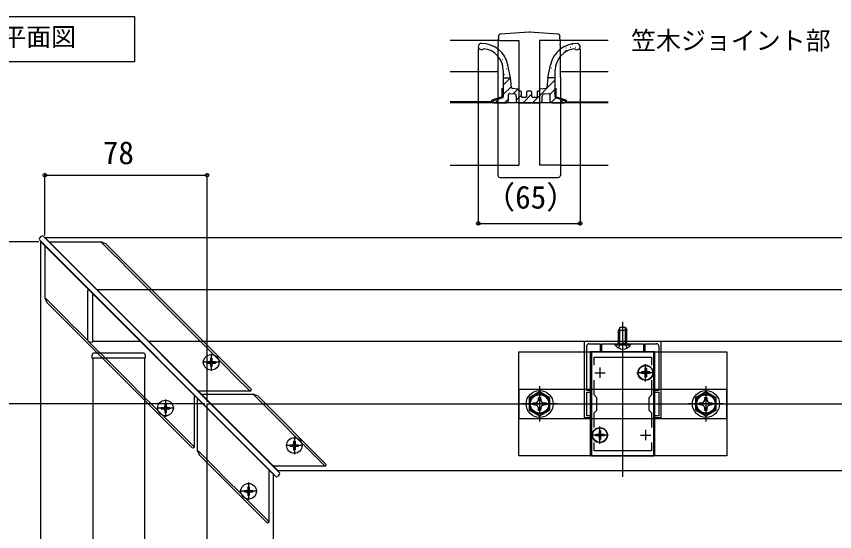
# Model space of a CAD drawing. Units: millimetres, scale not verified. Extents: x -875 to 875, y -1300 to 1292.
# Drawn here: x -31.7 to 361.9, y 417.7 to 665.5 of the extents above; entities that cross this region are included whole.
import ezdxf
from ezdxf.enums import TextEntityAlignment as Align

# ---------------------------------------------------------------- set-up
doc = ezdxf.new("R2010")
doc.units = ezdxf.units.MM
doc.header["$LTSCALE"] = 8
for name, color, linetype in [('0-1_USER1', 3, 'Continuous'), ('0-2_YKK_11', 7, 'Continuous'), ('0-3_YKK_12', 2, 'Continuous'), ('0-4_YKK_13', 4, 'Continuous'), ('0-5_YKK_D', 6, 'Continuous'), ('0-7_YSS_K', 3, 'Continuous')]:
    doc.layers.add(name, color=color, linetype=linetype)
doc.styles.add('ＭＳ ゴシック', font='')
doc.styles.get('ＭＳ ゴシック').set_extended_font_data('MS Gothic')

msp = doc.modelspace()

# ---------------------------------------------------------------- linework, layer by layer
at = {"layer": '0-1_USER1'}
msp.add_lwpolyline([(-64.95, 651.521), (-64.95, 665.521), (25.101, 665.521), (25.101, 643.639), (-64.95, 643.639)], close=True, dxfattribs=at)
at = {"layer": '0-2_YKK_11'}
for p, q in [((249, 496.653), (249, 491.653)), ((271, 496.653), (271, 491.653)), ((246.5, 494.153), (251.5, 494.153)), ((268.5, 494.153), (273.5, 494.153)), ((249, 466.653), (249, 461.653)), ((271, 466.653), (271, 461.653)), ((246.5, 464.153), (251.5, 464.153)), ((268.5, 464.153), (273.5, 464.153))]:
    msp.add_line(p, q, dxfattribs=at)
for points in [[(278.5, 509.153), (241.5, 509.153), (241.5, 472.653), (244.7, 472.653), (244.7, 473.453), (242.7, 473.453), (242.7, 478.695), (242.58, 478.878), (242.58, 479.428), (242.7, 479.611), (242.7, 484.853), (244.7, 484.853), (244.7, 485.653), (242.7, 485.653), (242.7, 507.053)], [(243.7, 508.053), (249.2, 508.053), (249.2, 504.153), (250, 504.153), (250, 508.053), (259.542, 508.053), (259.725, 508.173), (260.275, 508.173), (260.458, 508.053), (270, 508.053), (270, 504.153), (270.8, 504.153), (270.8, 508.053), (276.3, 508.053)], [(277.3, 507.053), (277.3, 485.653), (275.3, 485.653), (275.3, 484.853), (277.3, 484.853), (277.3, 479.611), (277.42, 479.428), (277.42, 478.878), (277.3, 478.695), (277.3, 473.453), (275.3, 473.453), (275.3, 472.653), (278.5, 472.653), (278.5, 509.153)], [(246.2, 497.786), (246.2, 501.653), (273.8, 501.653), (273.8, 497.786)], [(246.2, 467.786), (246.2, 474.853), (247.5, 476.153), (247.5, 482.153), (246.2, 483.453), (246.2, 490.52)], [(273.8, 490.52), (273.8, 483.453), (272.5, 482.153), (272.5, 476.153), (273.8, 474.853), (273.8, 467.786)], [(273.8, 460.52), (273.8, 456.653), (246.2, 456.653), (246.2, 460.52)]]:
    msp.add_lwpolyline(points, dxfattribs=at)
msp.add_lwpolyline([(245, 504.153), (245, 454.153), (275, 454.153), (275, 504.153)], close=True, dxfattribs=at)
for centre, start, end in [((243.7, 507.053), 90.00001, 179.99999), ((276.3, 507.053), 0.00001, 89.99999)]:
    msp.add_arc(centre, 1, start, end, dxfattribs=at)
at = {"layer": '0-3_YKK_12'}
for p, q in [((200.911, 653.991), (177, 653.991)), ((200.911, 653.991), (210, 653.991)), ((210, 653.991), (210, 593.991)), ((220, 653.991), (220, 593.991)), ((229.089, 653.991), (220, 653.991)), ((253, 653.991), (229.089, 653.991)), ((177, 638.991), (200.116, 638.991)), ((229.884, 638.991), (253, 638.991)), ((177, 593.991), (200, 593.991)), ((200, 593.991), (210, 593.991)), ((230, 593.991), (220, 593.991)), ((230, 593.991), (253, 593.991)), ((-18, 559.153), (94, 447.153)), ((-20, 84.153), (-20, 557.153)), ((-20, 557.153), (92, 445.153)), ((260, 444.153), (260, 514.153)), ((92, 84.153), (92, 445.153))]:
    msp.add_line(p, q, dxfattribs=at)
for points in [[(-18, 559.153), (445, 559.153), (457.5, 559.153)], [(28.232, 509.153), (5, 509.153), (5, 532.385)], [(6.768, 534.153), (455, 534.153), (455, 509.153), (31.768, 509.153)], [(94, 447.153), (445, 447.153), (457.5, 447.153)]]:
    msp.add_lwpolyline(points, dxfattribs=at)
msp.add_lwpolyline([(30, 501.153), (5, 501.153), (5, 104.153), (30, 104.153)], close=True, dxfattribs=at)
at = {"layer": '0-4_YKK_13'}
for p, q in [((201.234, 657.096), (214.9, 658.007)), ((215.1, 658.007), (228.766, 657.096)), ((200.282, 655.826), (200.212, 654.683)), ((229.788, 654.683), (229.718, 655.826)), ((191.491, 650.038), (191.501, 650.041)), ((191.743, 650.791), (191.793, 650.791)), ((193.168, 652.166), (193.218, 652.166)), ((194.611, 651.143), (194.621, 651.146)), ((194.783, 650.791), (194.833, 650.791)), ((197.823, 650.791), (197.873, 650.791)), ((198.292, 650.025), (198.375, 650.081)), ((200.07, 652.361), (200, 651.214)), ((200, 636.22), (200, 651.214)), ((230, 651.214), (229.93, 652.361)), ((230, 636.22), (230, 651.214)), ((232.691, 650.422), (232.7, 650.426)), ((234.303, 650.791), (234.353, 650.791)), ((234.867, 650.727), (234.95, 650.782)), ((235.728, 652.166), (235.778, 652.166)), ((235.811, 651.527), (235.821, 651.531)), ((237.343, 650.791), (237.393, 650.791)), ((238.768, 652.166), (238.818, 652.166)), ((196.208, 649.176), (196.258, 649.176)), ((198.001, 649.502), (198.01, 649.505)), ((199.248, 649.176), (199.298, 649.176)), ((200.863, 647.801), (200.913, 647.801)), ((201.767, 647.994), (201.776, 647.998)), ((202.288, 646.186), (202.338, 646.186)), ((227.804, 645.851), (227.813, 645.854)), ((228.223, 647.801), (228.273, 647.801)), ((229.648, 649.176), (229.698, 649.176)), ((229.648, 646.186), (229.698, 646.186)), ((229.948, 649.451), (229.957, 649.454)), ((231.263, 647.801), (231.313, 647.801)), ((232.178, 648.947), (232.261, 649.002)), ((232.688, 649.176), (232.738, 649.176)), ((202.21, 644.783), (202.293, 644.838)), ((202.288, 643.196), (202.338, 643.196)), ((202.366, 645.366), (202.375, 645.369)), ((203.342, 642.87), (203.351, 642.874)), ((203.903, 644.811), (203.904, 644.811)), ((203.903, 641.821), (203.953, 641.821)), ((204.015, 642.06), (204.098, 642.115)), ((206.011, 635.991), (204.74, 642.197)), ((223.989, 635.991), (225.26, 642.197)), ((225.183, 641.821), (225.233, 641.821)), ((225.66, 642.251), (225.669, 642.254)), ((226.49, 645.183), (226.574, 645.238)), ((226.608, 643.196), (226.658, 643.196)), ((228.223, 644.811), (228.273, 644.811)), ((203.903, 638.831), (203.953, 638.831)), ((203.988, 640.258), (203.997, 640.261)), ((225.183, 638.831), (225.233, 638.831)), ((225.606, 640.68), (225.689, 640.735)), ((226.258, 639.622), (226.268, 639.625)), ((226.608, 640.206), (226.658, 640.206)), ((200, 636.22), (200, 636.133)), ((200, 636.131), (200, 636.133)), ((200, 635.961), (200, 636.131)), ((200, 589.044), (200, 635.961)), ((202.5, 635.991), (206.011, 635.991)), ((202.5, 632.417), (206.016, 635.933)), ((203.13, 637.557), (203.214, 637.612)), ((204.586, 637.629), (204.596, 637.633)), ((205.328, 637.216), (205.378, 637.216)), ((206.461, 631.297), (206.011, 635.991)), ((216.524, 623.991), (227.5, 634.967)), ((223.989, 635.991), (223.539, 631.297)), ((223.985, 635.942), (224.034, 635.991)), ((227.5, 635.991), (223.989, 635.991)), ((224.114, 636.021), (224.124, 636.025)), ((224.722, 636.177), (224.805, 636.232)), ((226.608, 637.216), (226.658, 637.216)), ((227.234, 637.126), (227.244, 637.13)), ((230, 636.22), (230, 636.133)), ((230, 636.133), (230, 636.131)), ((230, 636.131), (230, 635.961)), ((230, 635.961), (230, 589.044)), ((202, 626.853), (202, 630.991)), ((202.5, 627.927), (206.409, 631.837)), ((209.734, 630.522), (206.902, 630.848)), ((207.335, 628.272), (209.6, 630.537)), ((210, 629.791), (210, 630.224)), ((220, 630.224), (220, 629.791)), ((223.098, 630.848), (220.266, 630.522)), ((225, 627.977), (227.5, 630.477)), ((228, 626.853), (228, 630.991)), ((202, 626.853), (197, 625.216)), ((202.156, 626.378), (197.844, 624.966)), ((202.5, 627.971), (202.5, 626.853)), ((203.054, 623.991), (205, 625.937)), ((205, 624.991), (205, 627.973)), ((205.555, 628.469), (207.86, 628.213)), ((208.75, 625.197), (211.25, 627.697)), ((208.75, 627.219), (208.75, 624.991)), ((210.95, 629.491), (210.3, 629.491)), ((211.25, 626.991), (211.25, 629.191)), ((213.25, 626.491), (211.75, 626.491)), ((212.034, 623.991), (216.25, 628.207)), ((213.75, 628.991), (213.75, 626.991)), ((215.75, 629.491), (214.25, 629.491)), ((216.25, 626.991), (216.25, 628.991)), ((218.25, 626.491), (216.75, 626.491)), ((218.75, 629.191), (218.75, 626.991)), ((219.7, 629.491), (219.05, 629.491)), ((221.25, 624.991), (221.25, 627.219)), ((222.14, 628.213), (224.445, 628.469)), ((225, 627.973), (225, 624.991)), ((225.592, 624.078), (227.88, 626.367)), ((227.5, 626.853), (227.5, 627.971)), ((232.156, 624.966), (227.844, 626.378)), ((228, 626.853), (233, 625.216)), ((197, 624.491), (177, 624.491)), ((197, 624.491), (197, 625.216)), ((198, 623.991), (204, 623.991)), ((198.564, 623.991), (200.364, 625.791)), ((209.75, 623.991), (220.25, 623.991)), ((226, 623.991), (232, 623.991)), ((229.995, 623.991), (231.262, 625.259)), ((233, 624.491), (233, 625.216)), ((233, 624.491), (253, 624.491)), ((200.996, 588.044), (214.963, 587.987)), ((214.952, 588), (215.048, 588)), ((215.037, 587.987), (229.004, 588.044)), ((-20.646, 558.739), (-19.586, 559.8)), ((-18.879, 559.8), (-17.114, 558.035)), ((-18.882, 556.267), (-20.646, 558.032)), ((91.521, 445.865), (-18.882, 556.267)), ((-17.114, 558.035), (93.289, 447.632)), ((9.484, 556.953), (-16.032, 556.953)), ((9.579, 556.914), (9.484, 556.953)), ((9.579, 556.914), (11.191, 556.246)), ((81.325, 486.112), (11.191, 556.246)), ((2.5, 533.36), (2.5, 533.06)), ((2.5, 533.06), (2.5, 510.246)), ((5, 508.853), (5, 532.385)), ((-17.761, 529.575), (-17.093, 527.962)), ((53.041, 457.828), (-17.093, 527.962)), ((258.7, 516.053), (258, 514.653)), ((258.654, 508.053), (258.654, 515.962)), ((258.7, 516.053), (261.3, 516.053)), ((260, 503.053), (260, 518.553)), ((261.3, 516.053), (262, 514.653)), ((261.346, 508.053), (261.346, 515.962)), ((262, 508.053), (262, 514.653)), ((2.5, 510.246), (2.5, 509.947)), ((3.439, 508.949), (5, 508.853)), ((256.25, 507.544), (256.25, 508.053)), ((256.25, 508.053), (263.75, 508.053)), ((275.5, 504.153), (244.5, 504.153)), ((275.5, 454.153), (275.5, 504.153)), ((4.7, 501.153), (4.795, 502.714)), ((30.3, 501.153), (4.7, 501.153)), ((5.794, 503.653), (6.093, 503.653)), ((6.093, 503.653), (28.907, 503.653)), ((28.907, 503.653), (29.206, 503.653)), ((30.205, 502.714), (30.3, 501.153)), ((61.65, 501.203), (62.35, 501.203)), ((61.65, 501.203), (61.65, 500.003)), ((62, 503.303), (62, 495.003)), ((62.35, 501.203), (62.35, 500.003)), ((66.15, 499.153), (57.85, 499.153)), ((59.95, 499.503), (59.95, 498.803)), ((59.95, 499.503), (61.15, 499.503)), ((59.95, 498.803), (61.15, 498.803)), ((61.65, 498.303), (61.65, 497.103)), ((61.65, 497.103), (62.35, 497.103)), ((62.35, 498.303), (62.35, 497.103)), ((62.85, 499.503), (64.05, 499.503)), ((62.85, 498.803), (64.05, 498.803)), ((64.05, 499.503), (64.05, 498.803)), ((271.35, 496.203), (270.65, 496.203)), ((270.65, 496.203), (270.65, 495.003)), ((271, 490.003), (271, 498.303)), ((271.35, 496.203), (271.35, 495.003)), ((275.15, 494.153), (266.85, 494.153)), ((268.95, 494.503), (268.95, 493.803)), ((270.15, 494.503), (268.95, 494.503)), ((270.15, 493.803), (268.95, 493.803)), ((270.65, 493.303), (270.65, 492.103)), ((271.35, 492.103), (270.65, 492.103)), ((271.35, 493.303), (271.35, 492.103)), ((273.05, 494.503), (271.85, 494.503)), ((273.05, 493.803), (271.85, 493.803)), ((273.05, 494.503), (273.05, 493.803)), ((56.243, 485.403), (81.035, 485.403)), ((81.043, 485.42), (81.325, 486.112)), ((220, 487.653), (220, 470.653)), ((300, 487.653), (300, 470.653)), ((40, 481.303), (40, 473.003)), ((53.751, 482.911), (53.751, 458.118)), ((55.45, 456.418), (55.45, 481.935)), ((82.735, 483.703), (57.218, 483.703)), ((82.846, 483.657), (84.445, 482.993)), ((117.377, 450.06), (84.445, 482.993)), ((219.477, 481.007), (219.499, 482.253)), ((299.477, 481.007), (299.499, 482.253)), ((44.15, 477.153), (35.85, 477.153)), ((37.95, 477.503), (37.95, 476.803)), ((37.95, 477.503), (39.15, 477.503)), ((37.95, 476.803), (39.15, 476.803)), ((39.65, 479.203), (40.35, 479.203)), ((39.65, 479.203), (39.65, 478.003)), ((40.35, 479.203), (40.35, 478.003)), ((40.85, 477.503), (42.05, 477.503)), ((40.85, 476.803), (42.05, 476.803)), ((42.05, 477.503), (42.05, 476.803)), ((228.5, 479.153), (211.5, 479.153)), ((308.5, 479.153), (291.5, 479.153)), ((39.65, 476.303), (39.65, 475.103)), ((39.65, 475.103), (40.35, 475.103)), ((40.35, 476.303), (40.35, 475.103)), ((249.35, 466.203), (248.65, 466.203)), ((248.65, 466.203), (248.65, 465.003)), ((249, 460.003), (249, 468.303)), ((249.35, 466.203), (249.35, 465.003)), ((101.65, 461.203), (102.35, 461.203)), ((101.65, 461.203), (101.65, 460.003)), ((102, 463.303), (102, 455.003)), ((102.35, 461.203), (102.35, 460.003)), ((253.15, 464.153), (244.85, 464.153)), ((246.95, 464.503), (246.95, 463.803)), ((248.15, 464.503), (246.95, 464.503)), ((248.15, 463.803), (246.95, 463.803)), ((248.65, 463.303), (248.65, 462.103)), ((249.35, 462.103), (248.65, 462.103)), ((249.35, 463.303), (249.35, 462.103)), ((251.05, 464.503), (249.85, 464.503)), ((251.05, 463.803), (249.85, 463.803)), ((251.05, 464.503), (251.05, 463.803)), ((53.733, 458.11), (53.041, 457.828)), ((106.15, 459.153), (97.85, 459.153)), ((99.95, 459.503), (99.95, 458.803)), ((99.95, 459.503), (101.15, 459.503)), ((99.95, 458.803), (101.15, 458.803)), ((101.65, 458.303), (101.65, 457.103)), ((101.65, 457.103), (102.35, 457.103)), ((102.35, 458.303), (102.35, 457.103)), ((102.85, 459.503), (104.05, 459.503)), ((102.85, 458.803), (104.05, 458.803)), ((104.05, 459.503), (104.05, 458.803)), ((55.496, 456.307), (56.16, 454.709)), ((117.091, 449.37), (117.377, 450.06)), ((93.146, 444.239), (91.521, 445.865)), ((93.289, 447.632), (94.914, 446.007)), ((94.914, 445.3), (93.854, 444.239)), ((80, 441.303), (80, 433.003)), ((84.15, 437.153), (75.85, 437.153)), ((77.95, 437.503), (77.95, 436.803)), ((77.95, 437.503), (79.15, 437.503)), ((79.65, 439.203), (80.35, 439.203)), ((79.65, 439.203), (79.65, 438.003)), ((80.35, 439.203), (80.35, 438.003)), ((80.85, 437.503), (82.05, 437.503)), ((82.05, 437.503), (82.05, 436.803)), ((77.95, 436.803), (79.15, 436.803)), ((79.65, 436.303), (79.65, 435.103)), ((79.65, 435.103), (80.35, 435.103)), ((80.35, 436.303), (80.35, 435.103)), ((80.85, 436.803), (82.05, 436.803))]:
    msp.add_line(p, q, dxfattribs=at)
for points in [[(200.07, 652.361), (200.098, 652.814), (200.125, 653.256), (200.151, 653.675), (200.174, 654.055), (200.194, 654.385), (200.21, 654.653), (200.212, 654.683)], [(200.282, 655.826), (200.297, 656.076), (200.302, 656.159)], [(229.698, 656.159), (229.703, 656.076), (229.718, 655.826)], [(229.788, 654.683), (229.79, 654.653), (229.806, 654.385), (229.826, 654.055), (229.849, 653.675), (229.875, 653.256), (229.902, 652.814), (229.93, 652.361)], [(202.5, 639.61), (202.5, 635.991), (202.5, 629.011)], [(227.5, 629.011), (227.5, 635.991), (227.5, 639.61)], [(-17.761, 529.575), (-17.8, 529.669), (-17.8, 555.185)], [(9.606, 556.452), (9.511, 556.565), (9.463, 556.658), (9.447, 556.734), (9.458, 556.802), (9.5, 556.865), (9.579, 556.914)], [(9.606, 556.452), (14.092, 551.962), (18.142, 547.908), (21.754, 544.292), (24.93, 541.113), (28.06, 537.98), (32.018, 534.018), (37.914, 528.116), (43.413, 522.612), (49.266, 516.754), (55.552, 510.462), (61.558, 504.45), (67.857, 498.144), (74.092, 491.903), (80.123, 485.866)], [(-17.299, 529.547), (-17.412, 529.642), (-17.505, 529.69), (-17.581, 529.706), (-17.648, 529.696), (-17.711, 529.653), (-17.761, 529.575)], [(-17.299, 529.547), (-12.808, 525.061), (-8.755, 521.012), (-5.139, 517.399), (-1.96, 514.223), (1.173, 511.093), (5.135, 507.135), (11.037, 501.239), (16.541, 495.74), (22.399, 489.888), (28.692, 483.602), (34.703, 477.596), (41.009, 471.296), (47.25, 465.061), (53.287, 459.03)], [(258, 508.053), (258, 514.653), (262, 514.653)], [(256.25, 507.544), (263.75, 507.544), (263.75, 508.053)], [(257.95, 506.044), (258.855, 507.9), (260, 508.508)], [(262.05, 506.044), (261.145, 507.9), (260, 508.508)], [(275.5, 454.153), (244.5, 454.153), (244.5, 504.153)], [(82.877, 483.165), (82.778, 483.284), (82.728, 483.381), (82.712, 483.461), (82.722, 483.534), (82.765, 483.601), (82.846, 483.657)], [(82.877, 483.165), (89.679, 476.357), (96.299, 469.73), (102.953, 463.07), (109.658, 456.358), (116.212, 449.799)], [(218.146, 479.676), (219.015, 480.138), (219.477, 481.007)], [(219.499, 482.253), (220.501, 482.253), (220.523, 481.007)], [(220.523, 481.007), (220.985, 480.138), (221.854, 479.676)], [(298.146, 479.676), (299.015, 480.138), (299.477, 481.007)], [(299.499, 482.253), (300.501, 482.253), (300.523, 481.007)], [(300.523, 481.007), (300.985, 480.138), (301.854, 479.676)], [(218.146, 478.63), (216.9, 478.652), (216.9, 479.655), (218.146, 479.676)], [(219.477, 477.3), (219.015, 478.168), (218.146, 478.63)], [(220.523, 477.3), (220.501, 476.053), (219.499, 476.053), (219.477, 477.3)], [(221.854, 478.63), (220.985, 478.168), (220.523, 477.3)], [(221.854, 479.676), (223.1, 479.655), (223.1, 478.652), (221.854, 478.63)], [(298.146, 478.63), (296.9, 478.652), (296.9, 479.655), (298.146, 479.676)], [(299.477, 477.3), (299.015, 478.168), (298.146, 478.63)], [(300.523, 477.3), (300.501, 476.053), (299.499, 476.053), (299.477, 477.3)], [(301.854, 478.63), (300.985, 478.168), (300.523, 477.3)], [(301.854, 479.676), (303.1, 479.655), (303.1, 478.652), (301.854, 478.63)], [(55.988, 456.276), (55.869, 456.375), (55.772, 456.425), (55.692, 456.441), (55.62, 456.431), (55.552, 456.389), (55.496, 456.307)], [(55.988, 456.276), (62.797, 449.474), (69.423, 442.854), (76.083, 436.2), (82.795, 429.495), (89.354, 422.941)], [(89.783, 422.062), (89.093, 421.776), (56.16, 454.709)], [(92.292, 449.353), (117.084, 449.353), (117.091, 449.37)], [(89.8, 446.861), (89.8, 422.069), (89.783, 422.062)]]:
    msp.add_lwpolyline(points, dxfattribs=at)
for points in [[(310, 504.153), (310, 454.153), (210, 454.153), (210, 504.153)], [(210, 472.153), (310, 472.153), (310, 486.153), (210, 486.153)], [(225, 482.04), (220, 484.927), (215, 482.04), (215, 476.266), (220, 473.38), (225, 476.266)], [(305, 482.04), (300, 484.927), (295, 482.04), (295, 476.266), (300, 473.38), (305, 476.266)]]:
    msp.add_lwpolyline(points, close=True, dxfattribs=at)
for centre, radius in [((62, 499.153), 3.75), ((271, 494.153), 3.65), ((271, 494.153), 3.5), ((220, 479.153), 6.5), ((300, 479.153), 6.5), ((40, 477.153), 3.75), ((220, 479.153), 4.907), ((220, 479.153), 4.432), ((300, 479.153), 4.907), ((300, 479.153), 4.432), ((249, 464.153), 3.65), ((249, 464.153), 3.5), ((102, 459.153), 3.75), ((80, 437.153), 3.75)]:
    msp.add_circle(centre, radius, dxfattribs=at)
for centre, radius, start, end in [((215, 656.51), 1.5, 86.18593, 93.81407), ((201.301, 656.098), 1, 93.81407, 176.5), ((228.699, 656.098), 1, 3.5, 86.18593), ((192, 650.991), 1.5, 90, 315.33998), ((192.11, 639.597), 12.895, 11.63289, 90.48953), ((192.114, 639.595), 10.386, 0.08527, 84.73769), ((237.89, 639.597), 12.895, 89.51047, 168.36711), ((237.886, 639.595), 10.386, 95.26231, 179.91473), ((238, 650.991), 1.5, 224.66002, 90), ((206.959, 631.345), 0.5, 185.48532, 263.42801), ((209.7, 630.224), 0.3, 0, 83.42801), ((220.3, 630.224), 0.3, 96.57199, 180), ((223.041, 631.345), 0.5, 276.57199, 354.51468), ((202, 626.853), 0.5, 288.13494, 0), ((202.8, 629.011), 0.3, 180, 240), ((202.8, 627.971), 0.3, 120, 180), ((202.5, 628.491), 0.3, 300, 60), ((205.5, 627.973), 0.5, 83.65981, 180), ((207.75, 627.219), 1, 0, 83.65981), ((210.3, 629.791), 0.3, 180, 270), ((210.95, 629.191), 0.3, 0, 90), ((211.75, 626.991), 0.5, 180, 270), ((213.25, 626.991), 0.5, 270, 0), ((214.25, 628.991), 0.5, 90, 180), ((215.75, 628.991), 0.5, 0, 90), ((216.75, 626.991), 0.5, 180, 270), ((218.25, 626.991), 0.5, 270, 0), ((219.05, 629.191), 0.3, 90, 180), ((219.7, 629.791), 0.3, 270, 360), ((222.25, 627.219), 1, 96.34019, 180), ((224.5, 627.973), 0.5, 0, 96.34019), ((227.5, 628.491), 0.3, 120, 240), ((227.2, 629.011), 0.3, 300, 0), ((227.2, 627.971), 0.3, 0, 60), ((228, 626.853), 0.5, 180, 251.86506), ((198, 624.491), 0.5, 108.13494, 270), ((204, 624.991), 1, 270, 0), ((209.75, 624.991), 1, 180, 270), ((220.25, 624.991), 1, 270, 0), ((226, 624.991), 1, 180, 270), ((232, 624.491), 0.5, 270, 71.86506), ((201, 589.044), 1, 180, 269.76681), ((229, 589.044), 1, 270.23319, 0), ((-19.232, 559.446), 0.5, 45, 135), ((-20.293, 558.385), 0.5, 135, 225), ((3.5, 533.36), 1, 113.17154, 180), ((3.5, 509.947), 1, 180, 266.5), ((260, 510.08), 4.527, 214.06671, 325.93329), ((5.794, 502.653), 1, 90, 176.5), ((29.206, 502.653), 1, 3.5, 90), ((61.15, 500.003), 0.5, 270, 0), ((62.85, 500.003), 0.5, 180, 270), ((61.15, 498.303), 0.5, 0, 90), ((62.85, 498.303), 0.5, 90, 180), ((270.15, 495.003), 0.5, 270, 0), ((270.15, 493.303), 0.5, 0, 90), ((271.85, 495.003), 0.5, 180, 270), ((271.85, 493.303), 0.5, 90, 180), ((56.242, 485.103), 0.3, 89.93904, 224.92445), ((81.307, 487.134), 1.734, 226.96533, 261.25273), ((54.05, 482.911), 0.3, 45.07555, 180.06096), ((39.15, 478.003), 0.5, 270, 0), ((39.15, 476.303), 0.5, 0, 90), ((40.85, 478.003), 0.5, 180, 270), ((40.85, 476.303), 0.5, 90, 180), ((248.15, 465.003), 0.5, 270, 0), ((249.85, 465.003), 0.5, 180, 270), ((248.15, 463.303), 0.5, 0, 90), ((249.85, 463.303), 0.5, 90, 180), ((52.019, 457.847), 1.734, 8.74727, 43.03467), ((101.15, 460.003), 0.5, 270, 0), ((101.15, 458.303), 0.5, 0, 90), ((102.85, 460.003), 0.5, 180, 270), ((102.85, 458.303), 0.5, 90, 180), ((92.292, 449.053), 0.3, 90, 225), ((117.346, 451.01), 1.66, 226.87009, 261.15791), ((90.1, 446.861), 0.3, 45, 180), ((94.561, 445.653), 0.5, 315, 45), ((93.5, 444.593), 0.5, 225, 315), ((79.15, 438.003), 0.5, 270, 0), ((80.85, 438.003), 0.5, 180, 270), ((79.15, 436.303), 0.5, 0, 90), ((80.85, 436.303), 0.5, 90, 180), ((88.143, 421.807), 1.66, 8.84209, 43.12991)]:
    msp.add_arc(centre, radius, start, end, dxfattribs=at)
for centre, major_axis, ratio, start_param, end_param in [((81.242, 485.903), (0.207, 0.5), 0.00632, 3.1389747, 3.4071247), ((83.942, 483.203), (1.207, -0.5), 0.001084, 2.7087166, 3.1442106), ((53.251, 457.911), (0.5, 0.207), 0.00632, 6.0176533, 6.2858033), ((55.95, 455.211), (-0.5, 1.207), 0.001084, 6.2805673, 6.7160613)]:
    msp.add_ellipse(centre, major_axis=major_axis, ratio=ratio, start_param=start_param, end_param=end_param, dxfattribs=at)
at = {"layer": '0-5_YKK_D'}
for p, q in [((190.5, 649.991), (190.5, 564.987)), ((239.5, 649.991), (239.5, 564.987)), ((-18, 560.153), (-18, 590.153)), ((-18, 589.153), (60, 589.153)), ((60, 480.153), (60, 590.153)), ((190.5, 565.987), (239.5, 565.987)), ((-21, 557.153), (-51, 557.153)), ((59, 479.153), (-51, 479.153))]:
    msp.add_line(p, q, dxfattribs=at)
for centre in [(-18, 589.153), (60, 589.153), (190.5, 565.987), (239.5, 565.987)]:
    msp.add_circle(centre, 0.875, dxfattribs=at)
at = {"layer": '0-7_YSS_K'}
for p, q in [((253, 623.991), (177, 623.991)), ((210, 623.991), (220, 623.991)), ((60, -63.847), (60, 479.153)), ((60, 479.153), (513, 479.153))]:
    msp.add_line(p, q, dxfattribs=at)

# ---------------------------------------------------------------- texts
at = {"layer": '0-1_USER1', "style": 'ＭＳ ゴシック'}
for s, p in [('笠木平面図', (-63.023, 648.664)), ('笠木ジョイント部', (263.977, 646.868))]:
    msp.add_text(s, height=8.798, dxfattribs=at).set_placement(p, align=Align.BOTTOM_LEFT)
at = {"layer": '0-5_YKK_D', "style": 'ＭＳ ゴシック'}
for s, p in [('78', (9.878, 591.153)), ('（65）', (193.224, 569.777))]:
    msp.add_text(s, height=11, dxfattribs=at).set_placement(p, align=Align.BOTTOM_LEFT)

doc.saveas('drawing.dxf')
